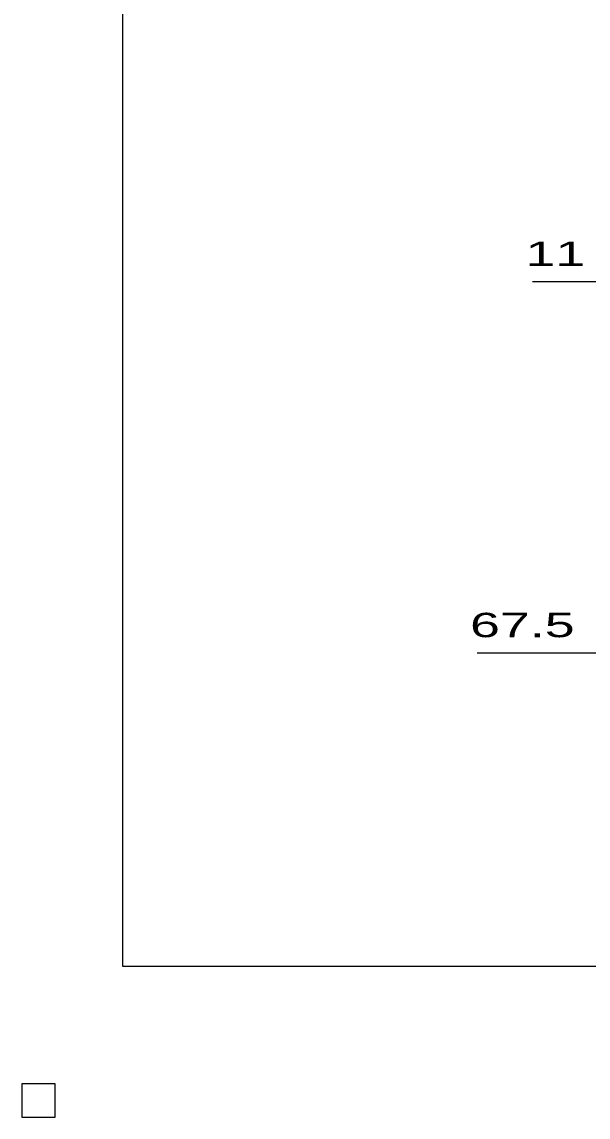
# Model space of a CAD drawing. Units: millimetres, scale not verified. Extents: x -1820 to 1731, y -1282 to 1054.
# Drawn here: x -1820 to -1309, y -1282 to -294 of the extents above; entities that cross this region are included whole.
import ezdxf
from ezdxf.enums import TextEntityAlignment as Align

# ---------------------------------------------------------------- set-up
doc = ezdxf.new("R2010")
doc.units = ezdxf.units.MM
doc.header["$LTSCALE"] = 10
for name, color, linetype, lineweight in [('0_2', 150, 'Continuous', 25), ('16', 3, 'Continuous', 25), ('22', 4, 'Continuous', 25), ('24', 2, 'Continuous', 25), ('32', 4, 'Continuous', 25)]:
    doc.layers.add(name, color=color, linetype=linetype, lineweight=lineweight)
doc.styles.add('ベクトル', font='')
doc.styles.get('ベクトル').set_extended_font_data('ベクトル')

msp = doc.modelspace()

# ---------------------------------------------------------------- linework, layer by layer
at = {"layer": '0_2'}
for p, q in [((-1729, -1146.5), (-1729, 1053.5)), ((1731, -1146.5), (-1729, -1146.5)), ((-1790, -1252.5), (-1820, -1252.5)), ((-1820, -1252.5), (-1820, -1282.5)), ((-1790, -1252.5), (-1820, -1252.5)), ((-1820, -1252.5), (-1820, -1282.5)), ((-1790, -1252.5), (-1820, -1252.5)), ((-1820, -1252.5), (-1820, -1282.5)), ((-1790, -1252.5), (-1820, -1252.5)), ((-1820, -1252.5), (-1820, -1282.5)), ((-1790, -1252.5), (-1820, -1252.5)), ((-1820, -1252.5), (-1820, -1282.5)), ((-1790, -1282.5), (-1790, -1252.5)), ((-1790, -1282.5), (-1790, -1252.5)), ((-1790, -1282.5), (-1790, -1252.5)), ((-1790, -1282.5), (-1790, -1252.5)), ((-1790, -1282.5), (-1790, -1252.5)), ((-1820, -1282.5), (-1790, -1282.5)), ((-1820, -1282.5), (-1790, -1282.5)), ((-1820, -1282.5), (-1790, -1282.5)), ((-1820, -1282.5), (-1790, -1282.5)), ((-1820, -1282.5), (-1790, -1282.5))]:
    msp.add_line(p, q, dxfattribs=at)
at = {"layer": '16'}
for p, q in [((-1790, -1252.5), (-1820, -1252.5)), ((-1820, -1252.5), (-1820, -1282.5)), ((-1790, -1252.5), (-1820, -1252.5)), ((-1820, -1252.5), (-1820, -1282.5)), ((-1790, -1252.5), (-1820, -1252.5)), ((-1820, -1252.5), (-1820, -1282.5)), ((-1790, -1252.5), (-1820, -1252.5)), ((-1820, -1252.5), (-1820, -1282.5)), ((-1790, -1252.5), (-1820, -1252.5)), ((-1820, -1252.5), (-1820, -1282.5)), ((-1790, -1282.5), (-1790, -1252.5)), ((-1790, -1282.5), (-1790, -1252.5)), ((-1790, -1282.5), (-1790, -1252.5)), ((-1790, -1282.5), (-1790, -1252.5)), ((-1790, -1282.5), (-1790, -1252.5)), ((-1820, -1282.5), (-1790, -1282.5)), ((-1820, -1282.5), (-1790, -1282.5)), ((-1820, -1282.5), (-1790, -1282.5)), ((-1820, -1282.5), (-1790, -1282.5)), ((-1820, -1282.5), (-1790, -1282.5))]:
    msp.add_line(p, q, dxfattribs=at)
at = {"layer": '22'}
for p, q in [((-1359, -528.5), (-1289, -528.5)), ((-1409, -863.5), (-1289, -863.5))]:
    msp.add_line(p, q, dxfattribs=at)
at = {"layer": '22', "color": 2}
for p, q in [((-1790, -1252.5), (-1820, -1252.5)), ((-1820, -1252.5), (-1820, -1282.5)), ((-1790, -1252.5), (-1820, -1252.5)), ((-1820, -1252.5), (-1820, -1282.5)), ((-1790, -1252.5), (-1820, -1252.5)), ((-1820, -1252.5), (-1820, -1282.5)), ((-1790, -1282.5), (-1790, -1252.5)), ((-1790, -1282.5), (-1790, -1252.5)), ((-1790, -1282.5), (-1790, -1252.5)), ((-1820, -1282.5), (-1790, -1282.5)), ((-1820, -1282.5), (-1790, -1282.5)), ((-1820, -1282.5), (-1790, -1282.5))]:
    msp.add_line(p, q, dxfattribs=at)
at = {"layer": '24', "color": 4}
for p, q in [((-1790, -1252.5), (-1820, -1252.5)), ((-1820, -1252.5), (-1820, -1282.5)), ((-1790, -1252.5), (-1820, -1252.5)), ((-1820, -1252.5), (-1820, -1282.5)), ((-1790, -1252.5), (-1820, -1252.5)), ((-1820, -1252.5), (-1820, -1282.5)), ((-1790, -1282.5), (-1790, -1252.5)), ((-1790, -1282.5), (-1790, -1252.5)), ((-1790, -1282.5), (-1790, -1252.5)), ((-1820, -1282.5), (-1790, -1282.5)), ((-1820, -1282.5), (-1790, -1282.5)), ((-1820, -1282.5), (-1790, -1282.5))]:
    msp.add_line(p, q, dxfattribs=at)
at = {"layer": '32'}
for p, q in [((-1790, -1252.5), (-1820, -1252.5)), ((-1820, -1252.5), (-1820, -1282.5)), ((-1790, -1252.5), (-1820, -1252.5)), ((-1820, -1252.5), (-1820, -1282.5)), ((-1790, -1252.5), (-1820, -1252.5)), ((-1820, -1252.5), (-1820, -1282.5)), ((-1790, -1252.5), (-1820, -1252.5)), ((-1820, -1252.5), (-1820, -1282.5)), ((-1790, -1252.5), (-1820, -1252.5)), ((-1820, -1252.5), (-1820, -1282.5)), ((-1790, -1282.5), (-1790, -1252.5)), ((-1790, -1282.5), (-1790, -1252.5)), ((-1790, -1282.5), (-1790, -1252.5)), ((-1790, -1282.5), (-1790, -1252.5)), ((-1790, -1282.5), (-1790, -1252.5)), ((-1820, -1282.5), (-1790, -1282.5)), ((-1820, -1282.5), (-1790, -1282.5)), ((-1820, -1282.5), (-1790, -1282.5)), ((-1820, -1282.5), (-1790, -1282.5)), ((-1820, -1282.5), (-1790, -1282.5))]:
    msp.add_line(p, q, dxfattribs=at)

# ---------------------------------------------------------------- texts
at = {"layer": '22', "color": 2, "style": 'ベクトル', "width": 1.65}
for s, p in [(' 11 ', (-1379, -503.5)), (' 67.5 ', (-1429, -838.5))]:
    msp.add_text(s, height=21.99, dxfattribs=at).set_placement(p, align=Align.MIDDLE_LEFT)

doc.saveas('drawing.dxf')
